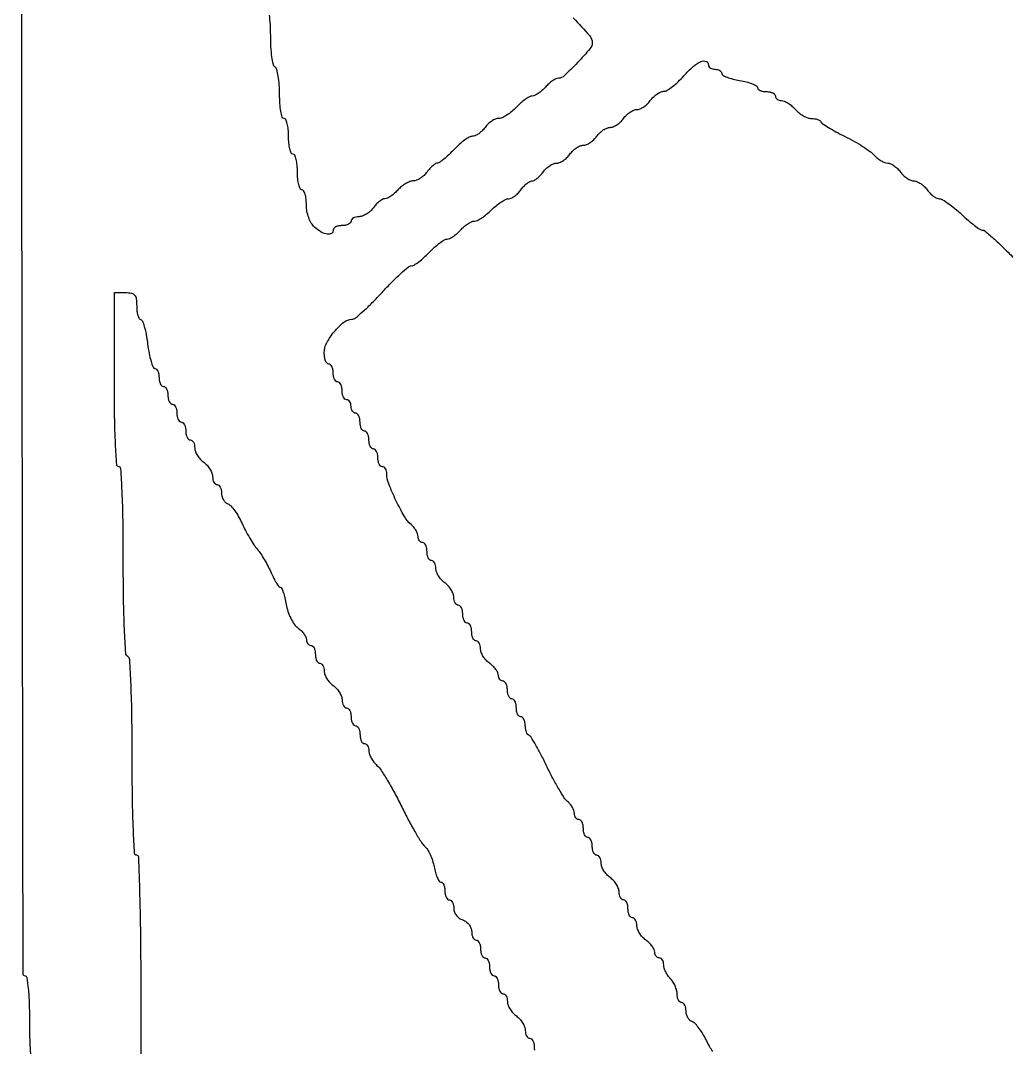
# Model space of a CAD drawing. Extents: x 70 to 555, y 314 to 2123.
# Drawn here: x 70 to 290.7, y 544 to 773.9 of the extents above; entities that cross this region are included whole.
import ezdxf

# ---------------------------------------------------------------- set-up
doc = ezdxf.new("R2010")
doc.units = 0

msp = doc.modelspace()

# ---------------------------------------------------------------- linework, layer by layer
for points in [[(70.501511, 1876.502276, 0.000005), (70.25038, 1712.125, 0.000282)], [(70, 1218.5, 0.000098), (70.057133, 927.143911, 0.000282), (70.25038, 724.875, 0.000005), (70.501511, 560.497724, 0.413763), (71, 560, -0.373418), (71.429243, 559.627482, -0.011579), (71.72619, 557.125, -0.016146), (71.934656, 553.802535, -0.007593), (72, 549.5, 0.007593), (72.065344, 545.197465, 0.016146), (72.27381, 541.875, 0.011579)], [(193.757586, 774.506178, -0.008205), (197.447683, 770.465984, -0.182933), (198, 769.006888, -0.178173), (197.479646, 767.592997, -0.013315), (194.692248, 764.490313, -0.012849), (191.739773, 761.531023, -0.192542), (190.411912, 761, 0.118789), (189.867927, 760.868911, 0.032235), (189.101989, 760.4125, 0.030715), (188.273872, 759.765477, 0.027651), (187.5, 759, -0.029303), (186.721043, 758.234564, -0.031777), (185.877812, 757.5875, -0.033541), (185.091086, 757.132932, -0.114719), (184.519326, 757, 0.127733), (183.919572, 756.844242, 0.027374), (183.002611, 756.265625, 0.026922), (181.985061, 755.457015, 0.022829), (181, 754.5, -0.030906), (179.982869, 753.543254, -0.032302), (178.869834, 752.734375, -0.034151), (177.823043, 752.168496, -0.107236), (177.046445, 752, 0.098745), (176.327589, 751.856634, 0.046841), (175.48952, 751.4125, 0.043924), (174.670285, 750.765157, 0.047475), (174, 750, -0.041141), (173.346572, 749.234779, -0.041233), (172.577131, 748.5875, -0.044503), (171.811118, 748.14072, -0.11021), (171.180451, 748, 0.129236), (170.472788, 747.813981, 0.027097), (169.384005, 747.11875, 0.026729), (168.174, 746.148438, 0.022526), (167, 745, -0.014489), (165.862608, 743.851035, -0.0194), (164.76287, 742.88125, -0.016876), (163.8088, 742.155748, -0.15533), (163.319549, 742, 0.145178), (162.887786, 741.871936, 0.033731), (162.275994, 741.4125, 0.032051), (161.616325, 740.765589, 0.026646), (161, 740, -0.048007), (160.328281, 739.234846, -0.044118), (159.504803, 738.5875, -0.046988), (158.660566, 738.143542, -0.097866), (157.934228, 738, 0.092851), (157.183084, 737.859298, 0.039274), (156.255419, 737.4125, 0.037108), (155.312523, 736.765298, 0.039899), (154.5, 736, -0.028188), (153.724478, 735.234537, -0.031068), (152.891456, 734.5875, -0.032673), (152.118795, 734.131714, -0.117443), (151.565772, 734, 0.126007), (151.034929, 733.864062, 0.040203), (150.348322, 733.4125, 0.037202), (149.634566, 732.765368, 0.033869), (149, 732, -0.052224), (148.316802, 731.234851, -0.045499), (147.459276, 730.5875, -0.047927), (146.565449, 730.144747, -0.091287), (145.779241, 730, 0.054248), (145.098578, 729.925933, 0.073949), (144.522652, 729.70625, 0.093597), (144.136147, 729.381567, 0.173062), (144, 729, -0.191087), (143.848523, 728.618118, -0.088204), (143.4125, 728.29375, -0.068025), (142.765418, 728.073693, -0.048028), (142, 728, 0.048028), (141.234582, 727.926307, 0.068025), (140.5875, 727.70625, 0.088204), (140.151477, 727.381882, 0.191087), (140, 727, -0.252153), (139.602528, 726.261957, -0.18676), (138.680005, 726.061938, -0.096258), (137.308033, 726.559137, -0.04903), (135.828741, 727.654988, -0.074802), (135.094859, 728.551629, -0.04652), (134.510367, 729.781629, -0.043681), (134.128577, 731.197832, -0.044033), (134, 732.654988, 0.028301), (133.927398, 733.93663, 0.04436), (133.70625, 735.017403, 0.055323), (133.385245, 735.774477, 0.271177), (133, 736, -0.295869), (132.612873, 736.251055, -0.04382), (132.29375, 737.175, -0.037669), (132.07239, 738.467056, -0.023598), (132, 740, 0.023598), (131.92761, 741.532944, 0.037669), (131.70625, 742.825, 0.04382), (131.387127, 743.748945, 0.295869), (131, 744, -0.295869), (130.612873, 744.251055, -0.04382), (130.29375, 745.175, -0.037669), (130.07239, 746.467056, -0.023598), (130, 748, 0.023598), (129.92761, 749.532944, 0.037669), (129.70625, 750.825, 0.04382), (129.387127, 751.748945, 0.295869), (129, 752, -0.331172), (128.609106, 752.290799, -0.027462), (128.29375, 753.598289, -0.028158), (128.072152, 755.35528, -0.017292), (128, 757.440983, 0.017115), (127.927098, 759.570094, 0.023783), (127.70625, 761.465225, 0.021638), (127.39092, 762.967949, 0.194165), (127, 763.5, -0.204655), (126.607273, 764.057756, -0.017258), (126.29375, 765.828525, -0.020711), (126.072748, 768.046572, -0.014475), (126, 770.559017, 0.014034), (125.929521, 773.069583, 0.024479), (125.711186, 775.139754, 0.022248)], [(224.991868, 543.045863, -0.026843), (224.250089, 544.196589, -0.018963), (223.53837, 545.560384, 0.024339), (222.786905, 546.963374, 0.027089), (221.926726, 548.235471, 0.027882), (221.083495, 549.227534, 0.111499), (220.424428, 549.667373, -0.102676), (219.879718, 550.017318, -0.066759), (219.418426, 550.609485, -0.063077), (219.106378, 551.342451, -0.069237), (219, 552.106989, 0.050854), (218.926137, 552.831332, 0.070807), (218.70625, 553.443928, 0.0909), (218.381715, 553.855843, 0.182536), (218, 554, -0.185417), (217.618232, 554.146613, -0.090018), (217.29375, 554.566518, -0.069864), (217.073804, 555.190576, -0.049879), (217, 555.928571, 0.064082), (216.890877, 556.776513, 0.039128), (216.559375, 557.73125, 0.038656), (216.074273, 558.641413, 0.054664), (215.5, 559.357143, -0.045706), (214.925927, 560.046995, -0.037117), (214.440625, 560.878125, -0.03846), (214.107533, 561.718365, -0.075276), (214, 562.428571, 0.061768), (213.925485, 563.02945, 0.080164), (213.70625, 563.538393, 0.09778), (213.381386, 563.879052, 0.154765), (213, 564, -0.127083), (212.618634, 564.098521, -0.10076), (212.29375, 564.375777, -0.089631), (212.075344, 564.790518, -0.07663), (212, 565.279241, 0.115942), (211.860855, 565.871239, 0.043072), (211.4125, 566.606151, 0.039803), (210.765268, 567.353917, 0.038332), (210, 568, -0.052224), (209.234851, 568.683198, -0.045499), (208.5875, 569.540724, -0.047927), (208.144747, 570.434551, -0.091287), (208, 571.220759, 0.054248), (207.925933, 571.901422, 0.073949), (207.70625, 572.477348, 0.093597), (207.381567, 572.863853, 0.173062), (207, 573, -0.191087), (206.618118, 573.151477, -0.088204), (206.29375, 573.5875, -0.068025), (206.073693, 574.234582, -0.048028), (206, 575, 0.048028), (205.926307, 575.765418, 0.068025), (205.70625, 576.4125, 0.088204), (205.381882, 576.848523, 0.191087), (205, 577, -0.173062), (204.618433, 577.136147, -0.093597), (204.29375, 577.522652, -0.073949), (204.074067, 578.098578, -0.054248), (204, 578.779241, 0.091287), (203.855253, 579.565449, 0.047927), (203.4125, 580.459276, 0.045499), (202.765149, 581.316802, 0.052224), (202, 582, -0.052224), (201.234851, 582.683198, -0.045499), (200.5875, 583.540724, -0.047927), (200.144747, 584.434551, -0.091287), (200, 585.220759, 0.054248), (199.925933, 585.901422, 0.073949), (199.70625, 586.477348, 0.093597), (199.381567, 586.863853, 0.173062), (199, 587, -0.191087), (198.618118, 587.151477, -0.088204), (198.29375, 587.5875, -0.068025), (198.073693, 588.234582, -0.048028), (198, 589, 0.048028), (197.926307, 589.765418, 0.068025), (197.70625, 590.4125, 0.088204), (197.381882, 590.848523, 0.191087), (197, 591, -0.191087), (196.618118, 591.151477, -0.088204), (196.29375, 591.5875, -0.068025), (196.073693, 592.234582, -0.048028), (196, 593, 0.048028), (195.926307, 593.765418, 0.068025), (195.70625, 594.4125, 0.088204), (195.381882, 594.848523, 0.191087), (195, 595, -0.136626), (194.618661, 595.106184, -0.100269), (194.29375, 595.404657, -0.086403), (194.075037, 595.851101, -0.070908), (194, 596.377555, 0.087127), (193.891423, 596.995922, 0.043469), (193.555797, 597.719109, 0.041395), (193.066421, 598.428116, 0.047835), (192.48782, 599.010108, -0.075094), (191.723592, 599.867232, -0.011141), (190.497591, 601.840325, -0.012337), (189.148943, 604.256931, -0.01034), (187.836057, 606.882553, 0.007929), (186.571544, 609.442214, 0.011542), (185.369557, 611.654042, 0.007212), (184.303487, 613.451627, 0.163083), (183.848237, 613.833333, -0.15416), (183.522591, 614.096857, -0.056064), (183.24917, 614.631771, -0.048938), (183.06265, 615.325316, -0.041254), (183, 616.083333, 0.050201), (182.926177, 616.816758, 0.070178), (182.70625, 617.436979, 0.090315), (182.38175, 617.854207, 0.184457), (182, 618, -0.191087), (181.618118, 618.151477, -0.088204), (181.29375, 618.5875, -0.068025), (181.073693, 619.234582, -0.048028), (181, 620, 0.048028), (180.926307, 620.765418, 0.068025), (180.70625, 621.4125, 0.088204), (180.381882, 621.848523, 0.191087), (180, 622, -0.191087), (179.618118, 622.151477, -0.088204), (179.29375, 622.5875, -0.068025), (179.073693, 623.234582, -0.048028), (179, 624, 0.048028), (178.926307, 624.765418, 0.068025), (178.70625, 625.4125, 0.088204), (178.381882, 625.848523, 0.191087), (178, 626, -0.127083), (177.618634, 626.098521, -0.10076), (177.29375, 626.375777, -0.089631), (177.075344, 626.790518, -0.07663), (177, 627.279241, 0.115942), (176.860855, 627.871239, 0.043072), (176.4125, 628.606151, 0.039803), (175.765268, 629.353917, 0.038332), (175, 630, -0.052224), (174.234851, 630.683198, -0.045499), (173.5875, 631.540724, -0.047927), (173.144747, 632.434551, -0.091287), (173, 633.220759, 0.054248), (172.925933, 633.901422, 0.073949), (172.70625, 634.477348, 0.093597), (172.381567, 634.863853, 0.173062), (172, 635, -0.191087), (171.618118, 635.151477, -0.088204), (171.29375, 635.5875, -0.068025), (171.073693, 636.234582, -0.048028), (171, 637, 0.048028), (170.926307, 637.765418, 0.068025), (170.70625, 638.4125, 0.088204), (170.381882, 638.848523, 0.191087), (170, 639, -0.191087), (169.618118, 639.151477, -0.088204), (169.29375, 639.5875, -0.068025), (169.073693, 640.234582, -0.048028), (169, 641, 0.048028), (168.926307, 641.765418, 0.068025), (168.70625, 642.4125, 0.088204), (168.381882, 642.848523, 0.191087), (168, 643, -0.173062), (167.618433, 643.136147, -0.093597), (167.29375, 643.522652, -0.073949), (167.074067, 644.098578, -0.054248), (167, 644.779241, 0.091287), (166.855253, 645.565449, 0.047927), (166.4125, 646.459276, 0.045499), (165.765149, 647.316802, 0.052224), (165, 648, -0.052224), (164.234851, 648.683198, -0.045499), (163.5875, 649.540724, -0.047927), (163.144747, 650.434551, -0.091287), (163, 651.220759, 0.054248), (162.925933, 651.901422, 0.073949), (162.70625, 652.477348, 0.093597), (162.381567, 652.863853, 0.173062), (162, 653, -0.191087), (161.618118, 653.151477, -0.088204), (161.29375, 653.5875, -0.068025), (161.073693, 654.234582, -0.048028), (161, 655, 0.048028), (160.926307, 655.765418, 0.068025), (160.70625, 656.4125, 0.088204), (160.381882, 656.848523, 0.191087), (160, 657, -0.136626), (159.618661, 657.106184, -0.100269), (159.29375, 657.404657, -0.086403), (159.075037, 657.851101, -0.070908), (159, 658.377555, 0.088741), (158.889004, 658.998024, 0.043241), (158.544834, 659.728208, 0.041072), (158.043375, 660.447234, 0.046781), (157.450498, 661.041083, -0.089667), (155.954448, 662.820083, -0.01863), (154.049796, 666.451015, -0.018436), (152.420843, 670.20939, -0.093298), (152, 672.445136, 0.062457), (151.925445, 673.039655, 0.080683), (151.70625, 673.543259, 0.098056), (151.381377, 673.880293, 0.153254), (151, 674, -0.191087), (150.618118, 674.151477, -0.088204), (150.29375, 674.5875, -0.068025), (150.073693, 675.234582, -0.048028), (150, 676, 0.048028), (149.926307, 676.765418, 0.068025), (149.70625, 677.4125, 0.088204), (149.381882, 677.848523, 0.191087), (149, 678, -0.191087), (148.618118, 678.151477, -0.088204), (148.29375, 678.5875, -0.068025), (148.073693, 679.234582, -0.048028), (148, 680, 0.048028), (147.926307, 680.765418, 0.068025), (147.70625, 681.4125, 0.088204), (147.381882, 681.848523, 0.191087), (147, 682, -0.191087), (146.618118, 682.151477, -0.088204), (146.29375, 682.5875, -0.068025), (146.073693, 683.234582, -0.048028), (146, 684, 0.048028), (145.926307, 684.765418, 0.068025), (145.70625, 685.4125, 0.088204), (145.381882, 685.848523, 0.191087), (145, 686, -0.148195), (144.618646, 686.115568, -0.098894), (144.29375, 686.440625, -0.082425), (144.074694, 686.926543, -0.064853), (144, 687.5, 0.064853), (143.925306, 688.073457, 0.082425), (143.70625, 688.559375, 0.098894), (143.381354, 688.884432, 0.148195), (143, 689, -0.191087), (142.618118, 689.151477, -0.088204), (142.29375, 689.5875, -0.068025), (142.073693, 690.234582, -0.048028), (142, 691, 0.048028), (141.926307, 691.765418, 0.068025), (141.70625, 692.4125, 0.088204), (141.381882, 692.848523, 0.191087), (141, 693, -0.191087), (140.618118, 693.151477, -0.088204), (140.29375, 693.5875, -0.068025), (140.073693, 694.234582, -0.048028), (140, 695, 0.048028), (139.926307, 695.765418, 0.068025), (139.70625, 696.4125, 0.088204), (139.381882, 696.848523, 0.191087), (139, 697, -0.229337), (138.616952, 697.185448, -0.073811), (138.29375, 697.747727, -0.056229), (138.073077, 698.570652, -0.037431), (138, 699.545455, -0.123735), (138.54458, 701.712351, -0.049886), (140.259476, 704.261846, -0.049684), (142.384945, 706.363195, -0.164761), (144.204545, 707.03528, 0.165387), (144.957301, 707.314359, 0.01129), (146.71632, 708.812333, 0.015174), (148.759366, 710.747729, 0.01076), (150.936119, 713.03528, -0.009612), (153.100724, 715.320545, -0.013901), (155.106372, 717.247864, -0.009498), (156.830579, 718.756114, -0.176729), (157.499028, 719, 0.14001), (158.102879, 719.172471, 0.021744), (159.139114, 719.88125, 0.02279), (160.316971, 720.851313, 0.018073), (161.5, 722, -0.018561), (162.685309, 723.148655, -0.023231), (163.870031, 724.11875, -0.022362), (164.914681, 724.825717, -0.138433), (165.532104, 725, 0.115458), (166.098718, 725.132608, 0.033308), (166.881566, 725.5875, 0.031585), (167.721988, 726.234557, 0.028997), (168.5, 727, -0.032368), (169.288494, 727.765373, -0.033572), (170.16004, 728.4125, -0.035641), (170.986235, 728.864192, -0.10768), (171.609533, 729, 0.118251), (172.270898, 729.158632, 0.027792), (173.261721, 729.734375, 0.02711), (174.356599, 730.543054, 0.023761), (175.409091, 731.5, -0.024203), (176.463436, 732.45693, -0.027424), (177.563845, 733.265625, -0.028202), (178.562041, 733.840533, -0.11707), (179.233786, 734, 0.113243), (179.843602, 734.139909, 0.043766), (180.592798, 734.5875, 0.040482), (181.350538, 735.234755, 0.039628), (182, 736, -0.031954), (182.629684, 736.765419, -0.035955), (183.329001, 737.4125, -0.038722), (183.995347, 737.86577, -0.13072), (184.5, 738, 0.13072), (185.004653, 738.13423, 0.038722), (185.670999, 738.5875, 0.035955), (186.370316, 739.234581, 0.031954), (187, 740, -0.046192), (187.666838, 740.765165, -0.043436), (188.475876, 741.4125, -0.046457), (189.299139, 741.857086, -0.100918), (190, 742, 0.100918), (190.700861, 742.142914, 0.046457), (191.524124, 742.5875, 0.043436), (192.333162, 743.234835, 0.046192), (193, 744, -0.046192), (193.666838, 744.765165, -0.043436), (194.475876, 745.4125, -0.046457), (195.299139, 745.857086, -0.100918), (196, 746, 0.100918), (196.700861, 746.142914, 0.046457), (197.524124, 746.5875, 0.043436), (198.333162, 747.234835, 0.046192), (199, 748, -0.046192), (199.666838, 748.765165, -0.043436), (200.475876, 749.4125, -0.046457), (201.299139, 749.857086, -0.100918), (202, 750, 0.100918), (202.700861, 750.142914, 0.046457), (203.524124, 750.5875, 0.043436), (204.333162, 751.234835, 0.046192), (205, 752, -0.046192), (205.666838, 752.765165, -0.043436), (206.475876, 753.4125, -0.046457), (207.299139, 753.857086, -0.100918), (208, 754, 0.100918), (208.700861, 754.142914, 0.046457), (209.524124, 754.5875, 0.043436), (210.333162, 755.234835, 0.046192), (211, 756, -0.043651), (211.664605, 756.77046, -0.040779), (212.467287, 757.433305, -0.043421), (213.281479, 757.901613, -0.097533), (213.970759, 758.070826, 0.125466), (214.749327, 758.30818, 0.026522), (215.932036, 759.114832, 0.026212), (217.239256, 760.224888, 0.022258), (218.5, 761.525429, -0.029793), (220.571957, 763.599362, -0.076025), (222.351067, 764.751164, -0.202559), (223.471723, 764.777034, -0.307739), (224, 764, 0.148195), (224.115568, 763.618646, 0.098894), (224.440625, 763.29375, 0.082425), (224.926543, 763.074694, 0.064853), (225.5, 763, -0.058897), (226.073669, 762.93219, -0.077911), (226.559375, 762.73207, -0.096447), (226.884733, 762.435806, -0.161345), (227, 762.087898, 0.271692), (227.231149, 761.693911, 0.032949), (228.175, 761.245211, 0.031813), (229.467322, 760.825121, 0.020833), (231, 760.5, -0.020833), (232.532678, 760.174879, -0.031813), (233.825, 759.754789, -0.032949), (234.768851, 759.306089, -0.271692), (235, 758.912102, 0.20561), (235.149698, 758.563458, 0.083138), (235.5875, 758.26793, 0.063423), (236.234372, 758.066979, 0.043658), (237, 758, -0.048028), (237.765418, 757.926307, -0.068025), (238.4125, 757.70625, -0.088204), (238.848523, 757.381882, -0.191087), (239, 757, 0.133491), (239.103659, 756.618656, 0.100499), (239.395097, 756.29375, 0.087472), (239.831048, 756.075135, 0.072708), (240.345012, 756, -0.105367), (240.98636, 755.863329, -0.036283), (241.826608, 755.4125, -0.034148), (242.70814, 754.765355, -0.033439), (243.5, 754, 0.042999), (244.322668, 753.2347, 0.038239), (245.295788, 752.5875, 0.040249), (246.266968, 752.142089, 0.087611), (247.071654, 752, -0.039559), (247.770379, 751.944631, -0.046439), (248.413757, 751.779688, -0.052606), (248.915217, 751.538139, -0.150768), (249.166667, 751.25, 0.144373), (249.507348, 750.849599, 0.008528), (250.870833, 749.990983, 0.012294), (252.560299, 749.022884, 0.008716), (254.5, 748.017175, -0.013786), (256.53281, 746.936899, -0.01372), (258.506331, 745.744572, -0.013686), (260.171655, 744.609456, -0.051045), (261.117295, 743.767175, 0.038897), (261.840405, 743.09096, 0.036526), (262.674269, 742.519108, 0.038673), (263.490729, 742.123911, 0.093644), (264.146536, 742, -0.108353), (264.790435, 741.858806, -0.044932), (265.567169, 741.4125, -0.041686), (266.344051, 740.765207, -0.042098), (267, 740, 0.046192), (267.666838, 739.234835, 0.043436), (268.475876, 738.5875, 0.046457), (269.299139, 738.142914, 0.100918), (270, 738, -0.100918), (270.700861, 737.857086, -0.046457), (271.524124, 737.4125, -0.043436), (272.333162, 736.765165, -0.046192), (273, 736, 0.038266), (273.64591, 735.23473, 0.039768), (274.393168, 734.5875, 0.043035), (275.127352, 734.139105, 0.116083), (275.71844, 734, -0.135204), (276.422057, 733.806194, -0.018587), (277.710271, 732.971875, -0.020223), (279.191699, 731.840219, -0.015856), (280.706019, 730.5, 0.011834), (282.196438, 729.159407, 0.016142), (283.605234, 728.028125, 0.012958), (284.813909, 727.168193, 0.149209), (285.364977, 727, -0.181195), (285.95859, 726.777578, -0.005159), (288.018842, 724.94375, -0.009856), (290.410642, 722.682504, -0.006547), (293.067756, 720, 0.00761)], [(97.059586, 538.294378, -0.002026), (97, 553, 0.002026), (96.940414, 567.705622, 0.005325), (96.742647, 578.25, 0.001526), (96.473392, 586.543126, 0.403851), (96, 587, -0.396993), (95.539134, 587.434381, -0.003401), (95.261394, 592.735246, -0.00813), (95.061006, 599.575631, -0.003257), (95, 608.940983, 0.003473), (94.936202, 618.126641, 0.007602), (94.731564, 625.158114, 0.003239), (94.447439, 630.748862, 0.244708), (94, 631.5, -0.243906), (93.554633, 632.245092, -0.003483), (93.269317, 637.591341, -0.007922), (93.064115, 644.315356, -0.003666), (93, 653.059017, 0.003429), (92.938803, 661.981619, 0.0085), (92.738062, 668.514754, 0.003695), (92.459277, 673.568566, 0.396025), (92, 674, -0.394435), (91.543253, 674.426699, -0.00419), (91.262821, 679.125, -0.009098), (91.061506, 685.21535, -0.003712), (91, 693.5), (91, 713), (93.5, 713, -0.047675), (94.824437, 712.873428, -0.173074), (95.541667, 712.45, -0.144586), (95.902765, 711.613599, -0.030103), (96, 710, 0.027913), (96.06422, 708.850526, 0.043821), (96.259903, 707.88125, 0.054416), (96.543804, 707.201284, 0.273141), (96.884777, 707, -0.312591), (97.265553, 706.736166, -0.020137), (97.711509, 705.384375, -0.02366), (98.129423, 703.60813, -0.014868), (98.456733, 701.5, 0.015598), (98.787187, 699.391932, 0.024745), (99.214666, 697.615625, 0.021775), (99.673714, 696.271886, 0.308806), (100.071956, 696, -0.20286), (100.426623, 695.849929, -0.084139), (100.727387, 695.4125, -0.064282), (100.931807, 694.76559, -0.044448), (101, 694, 0.048028), (101.073693, 693.234582, 0.068025), (101.29375, 692.5875, 0.088204), (101.618118, 692.151477, 0.191087), (102, 692, -0.191087), (102.381882, 691.848523, -0.088204), (102.70625, 691.4125, -0.068025), (102.926307, 690.765418, -0.048028), (103, 690, 0.048028), (103.073693, 689.234582, 0.068025), (103.29375, 688.5875, 0.088204), (103.618118, 688.151477, 0.191087), (104, 688, -0.191087), (104.381882, 687.848523, -0.088204), (104.70625, 687.4125, -0.068025), (104.926307, 686.765418, -0.048028), (105, 686, 0.048028), (105.073693, 685.234582, 0.068025), (105.29375, 684.5875, 0.088204), (105.618118, 684.151477, 0.191087), (106, 684, -0.191087), (106.381882, 683.848523, -0.088204), (106.70625, 683.4125, -0.068025), (106.926307, 682.765418, -0.048028), (107, 682, 0.048028), (107.073693, 681.234582, 0.068025), (107.29375, 680.5875, 0.088204), (107.618118, 680.151477, 0.191087), (108, 680, -0.173062), (108.381567, 679.863853, -0.093597), (108.70625, 679.477348, -0.073949), (108.925933, 678.901422, -0.054248), (109, 678.220759, 0.091287), (109.144747, 677.434551, 0.047927), (109.5875, 676.540724, 0.045499), (110.234851, 675.683198, 0.052224), (111, 675, -0.052224), (111.765149, 674.316802, -0.045499), (112.4125, 673.459276, -0.047927), (112.855253, 672.565449, -0.091287), (113, 671.779241, 0.054248), (113.074067, 671.098578, 0.073949), (113.29375, 670.522652, 0.093597), (113.618433, 670.136147, 0.173062), (114, 670, -0.182536), (114.381715, 669.855843, -0.0909), (114.70625, 669.443928, -0.070807), (114.926137, 668.831332, -0.050854), (115, 668.106989, 0.069237), (115.106378, 667.342451, 0.063077), (115.418426, 666.609485, 0.066759), (115.879718, 666.017318, 0.102676), (116.424428, 665.667373, -0.117372), (117.085637, 665.214936, -0.027216), (117.941652, 664.162033, -0.026633), (118.818305, 662.809113, -0.023318), (119.589184, 661.310384, 0.014508), (120.379511, 659.704943, 0.011802), (121.315549, 658.0318, 0.011977), (122.251623, 656.530826, 0.030215), (123.022306, 655.5, -0.029334), (123.769817, 654.50383, -0.013658), (124.625145, 653.132812, -0.013478), (125.447121, 651.640672, -0.018328), (126.101662, 650.25, 0.016255), (126.681427, 649.004837, 0.023872), (127.277143, 647.954687, 0.021005), (127.823885, 647.165283, 0.234948), (128.156214, 647, -0.295985), (128.450525, 646.809048, -0.022153), (128.817602, 645.877649, -0.024994), (129.173999, 644.643565, -0.015951), (129.469719, 643.179231, 0.038511), (129.860028, 641.613829, 0.034729), (130.496189, 640.069566, 0.03647), (131.2662, 638.764674, 0.085271), (132.057617, 637.958472, -0.039415), (132.80082, 637.328262, -0.040373), (133.429425, 636.593952, -0.043656), (133.86424, 635.868633, -0.113681), (134, 635.279241, 0.07663), (134.075344, 634.790518, 0.089631), (134.29375, 634.375777, 0.10076), (134.618634, 634.098521, 0.127083), (135, 634, -0.191087), (135.381882, 633.848523, -0.088204), (135.70625, 633.4125, -0.068025), (135.926307, 632.765418, -0.048028), (136, 632, 0.048028), (136.073693, 631.234582, 0.068025), (136.29375, 630.5875, 0.088204), (136.618118, 630.151477, 0.191087), (137, 630, -0.173062), (137.381567, 629.863853, -0.093597), (137.70625, 629.477348, -0.073949), (137.925933, 628.901422, -0.054248), (138, 628.220759, 0.091287), (138.144747, 627.434551, 0.047927), (138.5875, 626.540724, 0.045499), (139.234851, 625.683198, 0.052224), (140, 625, -0.052224), (140.765149, 624.316802, -0.045499), (141.4125, 623.459276, -0.047927), (141.855253, 622.565449, -0.091287), (142, 621.779241, 0.054248), (142.074067, 621.098578, 0.073949), (142.29375, 620.522652, 0.093597), (142.618433, 620.136147, 0.173062), (143, 620, -0.191087), (143.381882, 619.848523, -0.088204), (143.70625, 619.4125, -0.068025), (143.926307, 618.765418, -0.048028), (144, 618, 0.048028), (144.073693, 617.234582, 0.068025), (144.29375, 616.5875, 0.088204), (144.618118, 616.151477, 0.191087), (145, 616, -0.191087), (145.381882, 615.848523, -0.088204), (145.70625, 615.4125, -0.068025), (145.926307, 614.765418, -0.048028), (146, 614, 0.048028), (146.073693, 613.234582, 0.068025), (146.29375, 612.5875, 0.088204), (146.618118, 612.151477, 0.191087), (147, 612, -0.160289), (147.381426, 611.874498, -0.096675), (147.70625, 611.520393, -0.078271), (147.925629, 610.991699, -0.059344), (148, 610.367295, 0.085646), (148.127997, 609.625534, 0.040722), (148.527201, 608.739117, 0.038791), (149.10797, 607.856706, 0.044459), (149.794726, 607.117295, -0.064534), (150.706058, 606.053725, -0.010278), (152.163706, 603.723672, -0.011238), (153.77191, 600.888585, -0.009631), (155.339085, 597.83563, 0.008221), (156.879474, 594.813918, 0.010387), (158.407085, 592.074247, 0.008642), (159.767372, 589.839087, 0.078682), (160.517897, 588.985147, -0.083618), (161.111536, 588.296199, -0.030236), (161.714594, 587.148847, -0.028978), (162.235448, 585.787954, -0.030546), (162.584829, 584.399517, 0.023742), (162.893782, 583.097156, 0.035427), (163.2963, 581.998608, 0.038742), (163.727655, 581.208056, 0.253708), (164.111291, 581, -0.209741), (164.4511, 580.850897, -0.081598), (164.738942, 580.4125, -0.062142), (164.934799, 579.765682, -0.0425), (165, 579, 0.048028), (165.073693, 578.234582, 0.068025), (165.29375, 577.5875, 0.088204), (165.618118, 577.151477, 0.191087), (166, 577, -0.185742), (166.381774, 576.853109, -0.089917), (166.70625, 576.432295, -0.069758), (166.926202, 575.806935, -0.04977), (167, 575.067388, 0.094537), (167.149993, 574.281172, 0.071315), (167.5875, 573.516015, 0.069591), (168.235622, 572.887511, 0.081113), (169, 572.5, -0.081113), (169.764378, 572.112489, -0.069591), (170.4125, 571.483985, -0.071315), (170.850007, 570.718828, -0.094537), (171, 569.932612, 0.04977), (171.073798, 569.193065, 0.069758), (171.29375, 568.567705, 0.089917), (171.618226, 568.146891, 0.185742), (172, 568, -0.191087), (172.381882, 567.848523, -0.088204), (172.70625, 567.4125, -0.068025), (172.926307, 566.765418, -0.048028), (173, 566, 0.048028), (173.073693, 565.234582, 0.068025), (173.29375, 564.5875, 0.088204), (173.618118, 564.151477, 0.191087), (174, 564, -0.191087), (174.381882, 563.848523, -0.088204), (174.70625, 563.4125, -0.068025), (174.926307, 562.765418, -0.048028), (175, 562, 0.048028), (175.073693, 561.234582, 0.068025), (175.29375, 560.5875, 0.088204), (175.618118, 560.151477, 0.191087), (176, 560, -0.191087), (176.381882, 559.848523, -0.088204), (176.70625, 559.4125, -0.068025), (176.926307, 558.765418, -0.048028), (177, 558, 0.048028), (177.073693, 557.234582, 0.068025), (177.29375, 556.5875, 0.088204), (177.618118, 556.151477, 0.191087), (178, 556, -0.173062), (178.381567, 555.863853, -0.093597), (178.70625, 555.477348, -0.073949), (178.925933, 554.901422, -0.054248), (179, 554.220759, 0.091287), (179.144747, 553.434551, 0.047927), (179.5875, 552.540724, 0.045499), (180.234851, 551.683198, 0.052224), (181, 551, -0.052224), (181.765149, 550.316802, -0.045499), (182.4125, 549.459276, -0.047927), (182.855253, 548.565449, -0.091287), (183, 547.779241, 0.054248), (183.074067, 547.098578, 0.073949), (183.29375, 546.522652, 0.093597), (183.618433, 546.136147, 0.173062), (184, 546, -0.184457), (184.38175, 545.854207, -0.090315), (184.70625, 545.436979, -0.070178), (184.926177, 544.816758, -0.050201), (185, 544.083333, 0.036404), (185.055268, 543.325242, 0.044078)]]:
    msp.add_lwpolyline(points, format="xyb")

doc.saveas('drawing.dxf')
